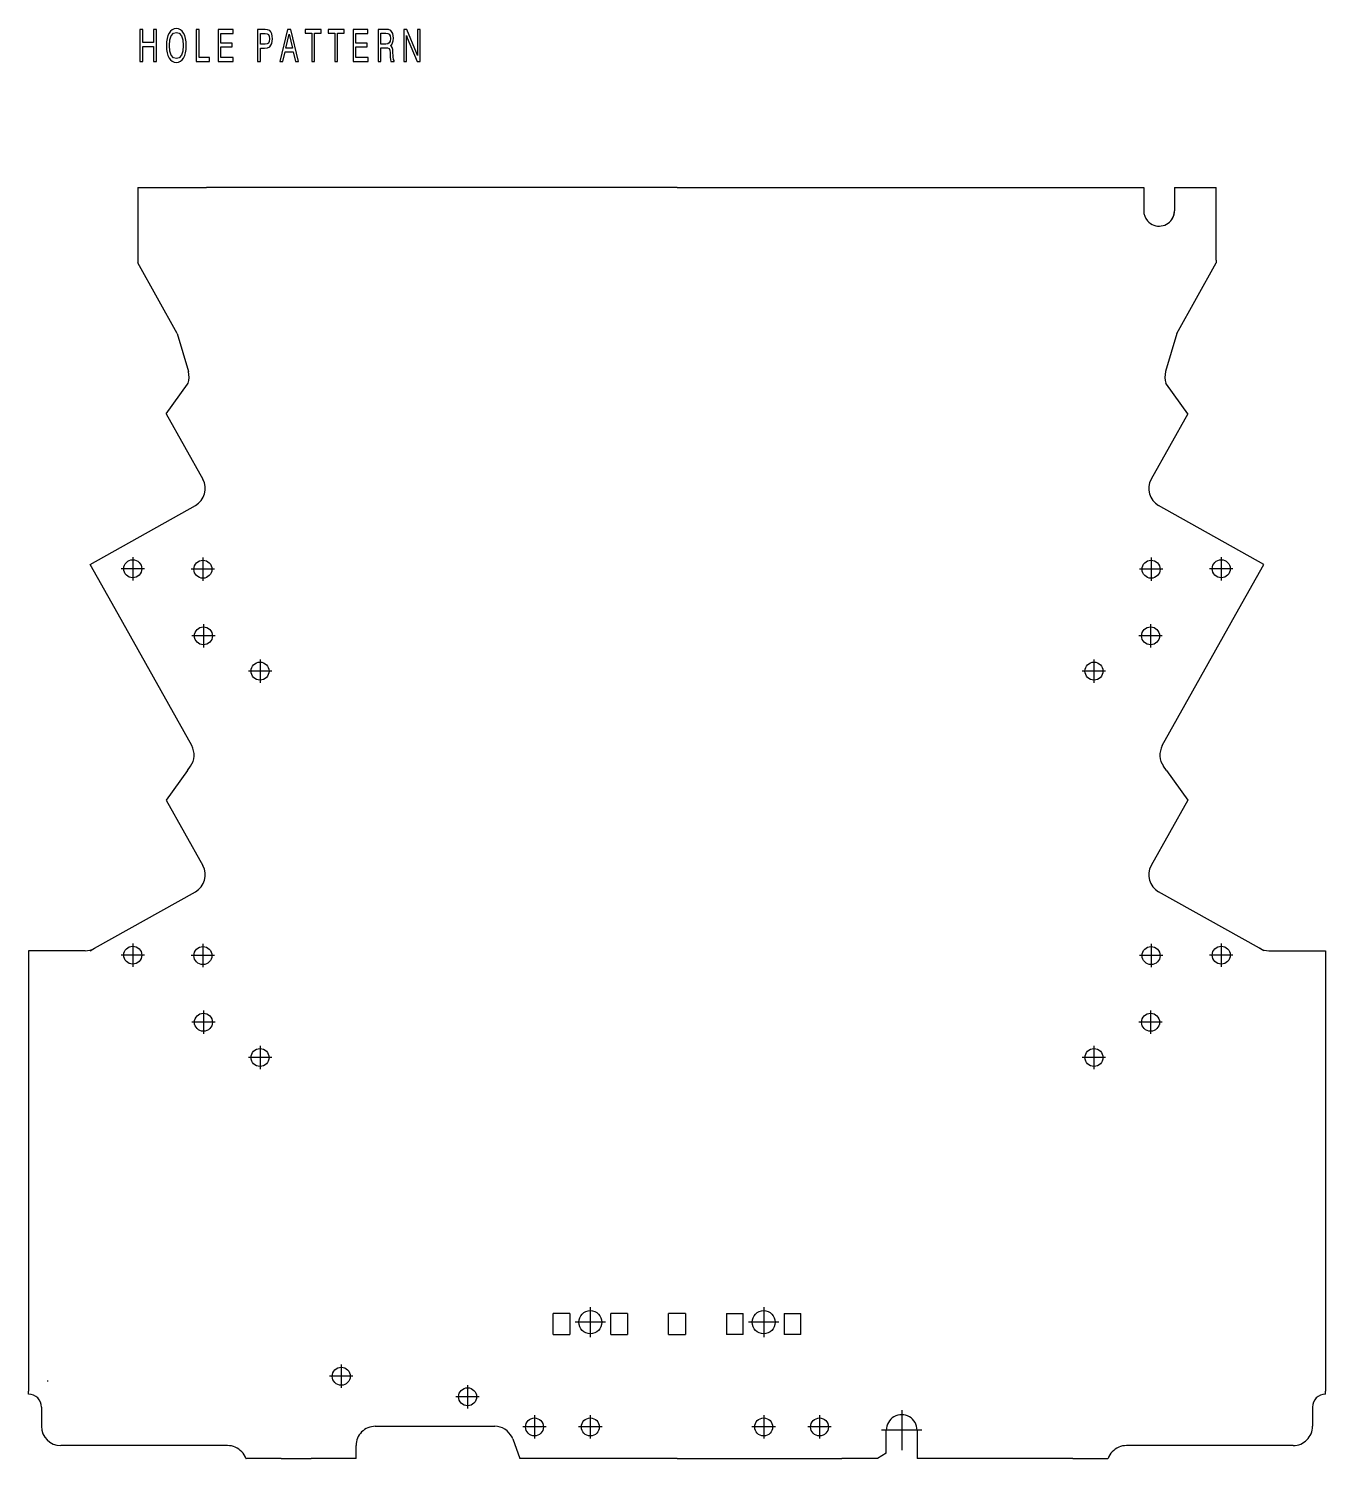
# Model space of a CAD drawing. Extents: x 60 to 161, y 102 to 213.
import ezdxf

# ---------------------------------------------------------------- set-up
doc = ezdxf.new("R2010")
doc.units = 0
doc.linetypes.add('DASHDOT', pattern=[18.5, 12, -3, 0.5, -3])
doc.layers.get('0').update_dxf_attribs({"linetype": 'CONTINUOUS'})

msp = doc.modelspace()

# ---------------------------------------------------------------- linework, layer by layer
at = {"color": 7}
for p, q in [((68.194519, 200.644455), (68.194519, 194.994446)), ((68.194519, 200.644455), (68.194519, 194.994446)), ((68.194519, 200.644455), (73.044518, 200.644455)), ((73.044518, 200.644455), (73.544518, 200.644455)), ((110.194519, 200.644455), (73.544518, 200.644455)), ((110.194519, 200.644455), (146.544525, 200.644455)), ((146.544525, 200.644455), (146.544525, 198.844452)), ((148.944519, 200.644455), (148.944519, 198.844452)), ((148.944519, 200.644455), (148.944519, 198.844452)), ((148.944519, 200.644455), (152.194519, 200.644455)), ((152.194519, 194.994446), (152.194519, 200.644455)), ((68.194519, 194.994446), (68.194519, 194.777603)), ((152.194519, 194.994446), (152.194519, 194.777603)), ((71.273453, 189.279755), (68.194519, 194.777603)), ((149.115585, 189.279755), (152.194519, 194.777603)), ((71.273453, 189.279755), (72.136559, 186.318604)), ((149.115585, 189.279755), (148.252472, 186.318604)), ((70.408081, 183.032654), (72.071701, 185.343567)), ((72.071701, 185.343567), (72.109917, 185.396652)), ((148.317337, 185.343567), (148.279114, 185.396652)), ((149.980957, 183.032654), (148.317337, 185.343567)), ((70.408081, 183.032654), (73.266525, 177.928558)), ((149.980957, 183.032654), (147.122513, 177.928558)), ((64.489243, 171.293854), (72.690704, 175.886887)), ((155.899796, 171.293854), (147.698334, 175.886887)), ((66.43026, 167.827911), (64.489243, 171.293854)), ((153.958771, 167.827911), (155.899796, 171.293854)), ((72.395653, 157.175934), (66.43026, 167.827911)), ((147.993378, 157.175934), (153.958771, 167.827911)), ((72.071701, 155.243576), (70.408081, 152.932663)), ((72.071701, 155.243576), (72.304276, 155.566635)), ((148.317337, 155.243576), (148.084763, 155.566635)), ((148.317337, 155.243576), (149.980957, 152.932663)), ((70.408081, 152.932663), (73.266525, 147.828568)), ((149.980957, 152.932663), (147.122513, 147.828568)), ((64.830757, 141.385101), (72.690704, 145.786896)), ((155.558289, 141.385101), (147.698334, 145.786896)), ((64.097824, 141.193848), (59.694519, 141.193848)), ((59.694519, 141.193848), (59.694519, 110.144455)), ((64.489243, 141.193848), (64.830757, 141.385101)), ((155.899796, 141.193848), (155.558289, 141.385101)), ((156.291214, 141.193848), (160.694519, 141.193848)), ((160.694519, 141.193848), (160.694519, 110.144455)), ((101.844521, 112.944458), (100.544518, 112.944458)), ((100.544518, 111.294456), (100.544518, 112.944458)), ((101.844521, 112.944458), (101.844521, 111.294456)), ((106.344521, 112.944458), (105.044518, 112.944458)), ((105.044518, 111.294456), (105.044518, 112.944458)), ((106.344521, 112.944458), (106.344521, 111.294456)), ((110.844521, 112.944458), (109.544518, 112.944458)), ((109.544518, 111.294456), (109.544518, 112.944458)), ((110.844521, 112.944458), (110.844521, 111.294456)), ((114.044518, 112.944458), (115.344521, 112.944458)), ((114.044518, 112.944458), (114.044518, 111.294456)), ((115.344521, 111.294456), (115.344521, 112.944458)), ((118.544518, 112.944458), (119.844521, 112.944458)), ((118.544518, 112.944458), (118.544518, 111.294456)), ((119.844521, 111.294456), (119.844521, 112.944458)), ((100.544518, 111.294456), (101.844521, 111.294456)), ((105.044518, 111.294456), (106.344521, 111.294456)), ((109.544518, 111.294456), (110.844521, 111.294456)), ((115.344521, 111.294456), (114.044518, 111.294456)), ((119.844521, 111.294456), (118.544518, 111.294456)), ((59.694519, 110.144455), (59.694519, 107.644455)), ((160.694519, 110.144455), (160.694519, 107.644455)), ((59.694519, 107.644455), (59.694519, 106.881592)), ((61.194519, 107.644455), (61.194519, 107.721626)), ((160.694519, 107.644455), (160.694519, 106.881592)), ((59.694519, 106.644455), (59.694519, 106.881592)), ((160.694519, 106.644455), (160.694519, 106.881592)), ((60.694519, 105.644455), (60.694519, 104.144455)), ((159.694519, 105.644455), (159.694519, 104.144455)), ((86.694519, 104.144455), (95.694519, 104.144455)), ((95.694519, 104.144455), (95.994522, 104.144455)), ((126.494522, 102.044456), (126.494522, 103.844452)), ((128.894516, 103.844452), (128.894516, 101.644455)), ((75.194519, 102.644455), (62.194519, 102.644455)), ((85.194519, 101.644455), (85.194519, 102.644455)), ((97.40406, 103.157486), (97.954758, 101.644455)), ((158.194519, 102.644455), (145.194519, 102.644455)), ((76.608734, 101.644455), (76.630241, 101.644455)), ((79.376831, 101.644455), (76.630241, 101.644455)), ((79.376831, 101.644455), (81.694519, 101.644455)), ((85.194519, 101.644455), (81.694519, 101.644455)), ((110.194519, 101.644455), (97.954758, 101.644455)), ((110.194519, 101.644455), (123.044518, 101.644455)), ((125.801697, 101.644455), (123.044518, 101.644455)), ((126.494522, 102.044456), (125.801697, 101.644455)), ((138.694519, 101.644455), (128.894516, 101.644455)), ((141.012207, 101.644455), (138.694519, 101.644455)), ((141.012207, 101.644455), (143.758789, 101.644455)), ((143.780304, 101.644455), (143.758789, 101.644455))]:
    msp.add_line(p, q, dxfattribs=at)
at = {"color": 7, "linetype": 'DASHDOT'}
for p, q in [((67.808273, 171.860138), (67.808273, 170.040146)), ((73.271904, 171.825348), (73.271904, 170.005356)), ((147.117126, 171.825348), (147.117126, 170.005356)), ((152.580765, 171.860138), (152.580765, 170.040146)), ((68.718269, 170.950134), (66.89827, 170.950134)), ((74.1819, 170.915359), (72.361908, 170.915359)), ((148.02713, 170.915359), (146.207138, 170.915359)), ((153.490768, 170.950134), (151.670776, 170.950134)), ((73.313889, 166.633942), (73.313889, 164.81395)), ((147.07515, 166.633942), (147.07515, 164.81395)), ((74.223892, 165.723938), (72.403893, 165.723938)), ((147.985138, 165.723938), (146.165146, 165.723938)), ((77.718353, 163.885651), (77.718353, 162.065643)), ((142.670685, 163.885651), (142.670685, 162.065643)), ((78.628357, 162.975647), (76.808357, 162.975647)), ((143.580688, 162.975647), (141.760681, 162.975647)), ((67.808273, 141.760147), (67.808273, 139.94014)), ((73.271904, 141.725357), (73.271904, 139.905365)), ((147.117126, 141.725357), (147.117126, 139.905365)), ((152.580765, 141.760147), (152.580765, 139.94014)), ((68.718269, 140.850143), (66.89827, 140.850143)), ((74.1819, 140.815353), (72.361908, 140.815353)), ((148.02713, 140.815353), (146.207138, 140.815353)), ((153.490768, 140.850143), (151.670776, 140.850143)), ((73.313889, 136.533951), (73.313889, 134.713943)), ((147.07515, 136.533951), (147.07515, 134.713943)), ((74.223892, 135.623947), (72.403893, 135.623947)), ((147.985138, 135.623947), (146.165146, 135.623947)), ((77.718353, 133.785645), (77.718353, 131.965637)), ((142.670685, 133.785645), (142.670685, 131.965637)), ((78.628357, 132.875641), (76.808357, 132.875641)), ((143.580688, 132.875641), (141.760681, 132.875641)), ((103.444519, 113.424454), (103.444519, 111.084457)), ((116.944519, 113.424454), (116.944519, 111.084457)), ((104.614517, 112.254456), (102.274521, 112.254456)), ((118.114517, 112.254456), (115.774521, 112.254456)), ((84.044518, 108.954453), (84.044518, 107.134453)), ((84.954521, 108.044456), (83.134521, 108.044456)), ((93.884521, 107.354454), (93.884521, 105.534454)), ((94.794518, 106.444458), (92.974518, 106.444458)), ((99.094521, 105.004456), (99.094521, 103.184456)), ((103.444519, 105.004456), (103.444519, 103.184456)), ((116.944519, 105.004456), (116.944519, 103.184456)), ((121.294518, 105.004456), (121.294518, 103.184456)), ((127.694519, 105.404457), (127.694519, 102.284454)), ((100.004517, 104.094452), (98.184517, 104.094452)), ((104.354523, 104.094452), (102.534515, 104.094452)), ((117.854523, 104.094452), (116.034515, 104.094452)), ((122.204521, 104.094452), (120.384521, 104.094452)), ((129.254517, 103.844452), (126.134521, 103.844452))]:
    msp.add_line(p, q, dxfattribs=at)
at = {"color": 7}
for points in [[(68.368546, 210.465042), (68.590034, 210.465042), (68.590034, 211.63681), (69.433044, 211.63681), (69.433044, 210.465042), (69.654533, 210.465042), (69.654533, 212.965042), (69.433044, 212.965042), (69.433044, 211.939316), (68.590034, 211.939316), (68.590034, 212.965042), (68.368546, 212.965042)], [(70.432526, 211.713303), (70.443825, 211.414276), (70.484505, 211.153503), (70.550049, 210.92749), (70.638191, 210.739731), (70.748932, 210.59021), (70.88002, 210.482422), (71.031448, 210.419846), (71.203209, 210.395508), (71.372719, 210.419846), (71.524147, 210.482422), (71.655228, 210.59021), (71.765976, 210.739731), (71.854118, 210.92749), (71.917397, 211.153503), (71.955818, 211.414276), (71.971642, 211.713303), (71.958076, 212.00885), (71.917397, 212.269638), (71.851852, 212.495636), (71.765976, 212.683395), (71.655228, 212.832916), (71.524147, 212.940704), (71.372719, 213.00676), (71.203209, 213.031113), (71.031448, 213.00676), (70.88002, 212.940704), (70.748932, 212.832916), (70.638191, 212.683395), (70.550049, 212.495636), (70.484505, 212.269638), (70.443825, 212.00885)], [(72.749634, 210.465042), (73.782486, 210.465042), (73.782486, 210.781448), (72.973381, 210.781448), (72.973381, 212.965042), (72.749634, 212.965042)], [(74.458778, 210.465042), (75.636276, 210.465042), (75.636276, 210.777969), (74.678001, 210.777969), (74.678001, 211.615952), (75.545876, 211.615952), (75.545876, 211.90802), (74.678001, 211.90802), (74.678001, 212.655579), (75.618195, 212.655579), (75.618195, 212.965042), (74.458778, 212.965042)], [(77.522232, 210.465042), (77.743721, 210.465042), (77.743721, 211.518585), (78.078209, 211.518585), (78.299698, 211.532501), (78.475983, 211.619431), (78.629669, 211.869766), (78.683914, 212.241821), (78.668091, 212.44696), (78.629669, 212.624298), (78.564133, 212.766846), (78.478249, 212.871155), (78.310997, 212.947662), (78.121155, 212.965042), (77.522232, 212.965042)], [(79.265274, 210.465042), (79.493546, 210.465042), (79.667572, 211.212601), (80.307175, 211.212601), (80.478943, 210.465042), (80.718506, 210.465042), (80.112808, 212.965042), (79.868721, 212.965042)], [(81.74511, 210.465042), (81.966599, 210.465042), (81.966599, 212.662537), (82.479637, 212.662537), (82.479637, 212.965042), (81.232071, 212.965042), (81.232071, 212.662537), (81.74511, 212.662537)], [(83.535614, 210.465042), (83.757103, 210.465042), (83.757103, 212.662537), (84.270142, 212.662537), (84.270142, 212.965042), (83.022575, 212.965042), (83.022575, 212.662537), (83.535614, 212.662537)], [(84.966774, 210.465042), (86.144272, 210.465042), (86.144272, 210.777969), (85.186005, 210.777969), (85.186005, 211.615952), (86.053871, 211.615952), (86.053871, 211.90802), (85.186005, 211.90802), (85.186005, 212.655579), (86.12619, 212.655579), (86.12619, 212.965042), (84.966774, 212.965042)], [(86.910965, 212.965042), (86.910965, 210.465042), (87.130196, 210.465042), (87.130196, 211.53598), (87.487289, 211.53598), (87.65905, 211.525543), (87.765274, 211.473389), (87.824036, 211.355164), (87.8489, 211.136108), (87.862457, 210.809265), (87.873764, 210.611084), (87.905403, 210.465042), (88.160789, 210.465042), (88.160789, 210.534576), (88.106552, 210.635422), (88.086212, 210.82666), (88.06813, 211.236954), (88.052307, 211.410797), (88.022926, 211.546402), (87.968681, 211.640289), (87.882797, 211.702866), (87.977722, 211.796753), (88.047791, 211.9254), (88.090729, 212.081879), (88.106552, 212.273102), (88.090729, 212.467819), (88.052307, 212.638199), (87.896362, 212.878113), (87.731377, 212.951141), (87.541527, 212.965042)], [(88.909401, 210.465042), (89.119583, 210.465042), (89.119583, 212.492157), (89.180611, 212.307877), (89.955818, 210.465042), (90.195389, 210.465042), (90.195389, 212.965042), (89.985199, 212.965042), (89.985199, 210.937927), (89.910614, 211.150024), (89.15123, 212.965042), (88.909401, 212.965042)], [(70.660789, 211.713303), (70.696953, 212.144455), (70.805435, 212.467819), (70.977203, 212.666016), (71.203209, 212.73555), (71.426956, 212.666016), (71.598724, 212.467819), (71.704948, 212.144455), (71.74337, 211.713303), (71.704948, 211.278671), (71.598724, 210.955307), (71.426956, 210.757111), (71.203209, 210.691055), (70.977203, 210.757111), (70.805435, 210.955307), (70.696953, 211.278671)], [(77.743721, 211.821091), (77.743721, 212.659058), (78.130196, 212.659058), (78.2771, 212.63472), (78.378799, 212.565186), (78.439827, 212.436523), (78.460167, 212.241821), (78.439827, 212.036667), (78.376541, 211.90802), (78.268059, 211.83847), (78.114372, 211.821091)], [(79.735374, 211.504684), (79.990761, 212.606903), (80.241631, 211.504684)], [(87.12793, 212.672974), (87.505371, 212.672974), (87.665833, 212.655579), (87.783356, 212.593002), (87.853424, 212.471298), (87.878281, 212.266159), (87.853424, 212.054062), (87.785614, 211.918457), (87.668091, 211.845428), (87.505371, 211.82457), (87.12793, 211.82457)]]:
    msp.add_lwpolyline(points, close=True, dxfattribs=at)
for centre, radius in [((67.808273, 170.950134), 0.7), ((73.271904, 170.915359), 0.7), ((147.117126, 170.915359), 0.7), ((152.580765, 170.950134), 0.7), ((73.313889, 165.723938), 0.7), ((147.07515, 165.723938), 0.7), ((77.718353, 162.975647), 0.7), ((142.670685, 162.975647), 0.7), ((67.808273, 140.850143), 0.7), ((73.271904, 140.815353), 0.7), ((147.117126, 140.815353), 0.7), ((152.580765, 140.850143), 0.7), ((73.313889, 135.623947), 0.7), ((147.07515, 135.623947), 0.7), ((77.718353, 132.875641), 0.7), ((142.670685, 132.875641), 0.7), ((103.444519, 112.254456), 0.9), ((116.944519, 112.254456), 0.9), ((84.044518, 108.044456), 0.7), ((93.884521, 106.444458), 0.7), ((99.094521, 104.094452), 0.7), ((103.444519, 104.094452), 0.7), ((116.944519, 104.094452), 0.7), ((121.294518, 104.094452), 0.7)]:
    msp.add_circle(centre, radius, dxfattribs=at)
for centre, radius, start, end in [((147.744522, 198.844452), 1.2, 180.000005, 221.409615), ((147.744522, 198.844452), 1.2, 250.528781, 360), ((147.744522, 198.844452), 1.2, 318.59038, 0), ((147.744522, 198.844452), 1.2, 221.409615, 250.528781), ((70.696487, 185.898865), 1.5, 340.439504, 16.25), ((149.692551, 185.898865), 1.5, 163.750001, 199.560496), ((71.957779, 177.195633), 1.5, 299.250003, 29.249998), ((148.431259, 177.195633), 1.5, 150.750007, 240.750006), ((71.086914, 156.443008), 1.5, 324.250001, 29.249998), ((149.302124, 156.443008), 1.5, 150.750007, 215.749997), ((71.957779, 147.095627), 1.5, 299.250003, 29.249998), ((148.431259, 147.095627), 1.5, 150.750007, 240.750006), ((64.097824, 142.693848), 1.5, 269.999997, 299.250003), ((156.291214, 142.693848), 1.5, 240.750006, 269.999997), ((59.694519, 105.644455), 1, 0, 90.000003), ((160.694519, 105.644455), 1, 90.000003, 180.000005), ((127.694519, 103.844452), 1.2, 0, 180.000005), ((62.194519, 104.144455), 1.5, 180.000005, 269.999997), ((86.694519, 102.644455), 1.5, 90.000003, 180.000005), ((95.994522, 102.644455), 1.5, 25.841934, 90.000003), ((158.194519, 104.144455), 1.5, 269.999997, 0), ((75.194519, 101.144455), 1.5, 42.833428, 90.000003), ((95.994522, 102.644455), 1.5, 20.000001, 25.841934), ((145.194519, 101.144455), 1.5, 90.000003, 137.166577), ((75.194519, 101.144455), 1.5, 19.471222, 42.833428), ((145.194519, 101.144455), 1.5, 137.166577, 160.528775)]:
    msp.add_arc(centre, radius, start, end, dxfattribs=at)

doc.saveas('drawing.dxf')
